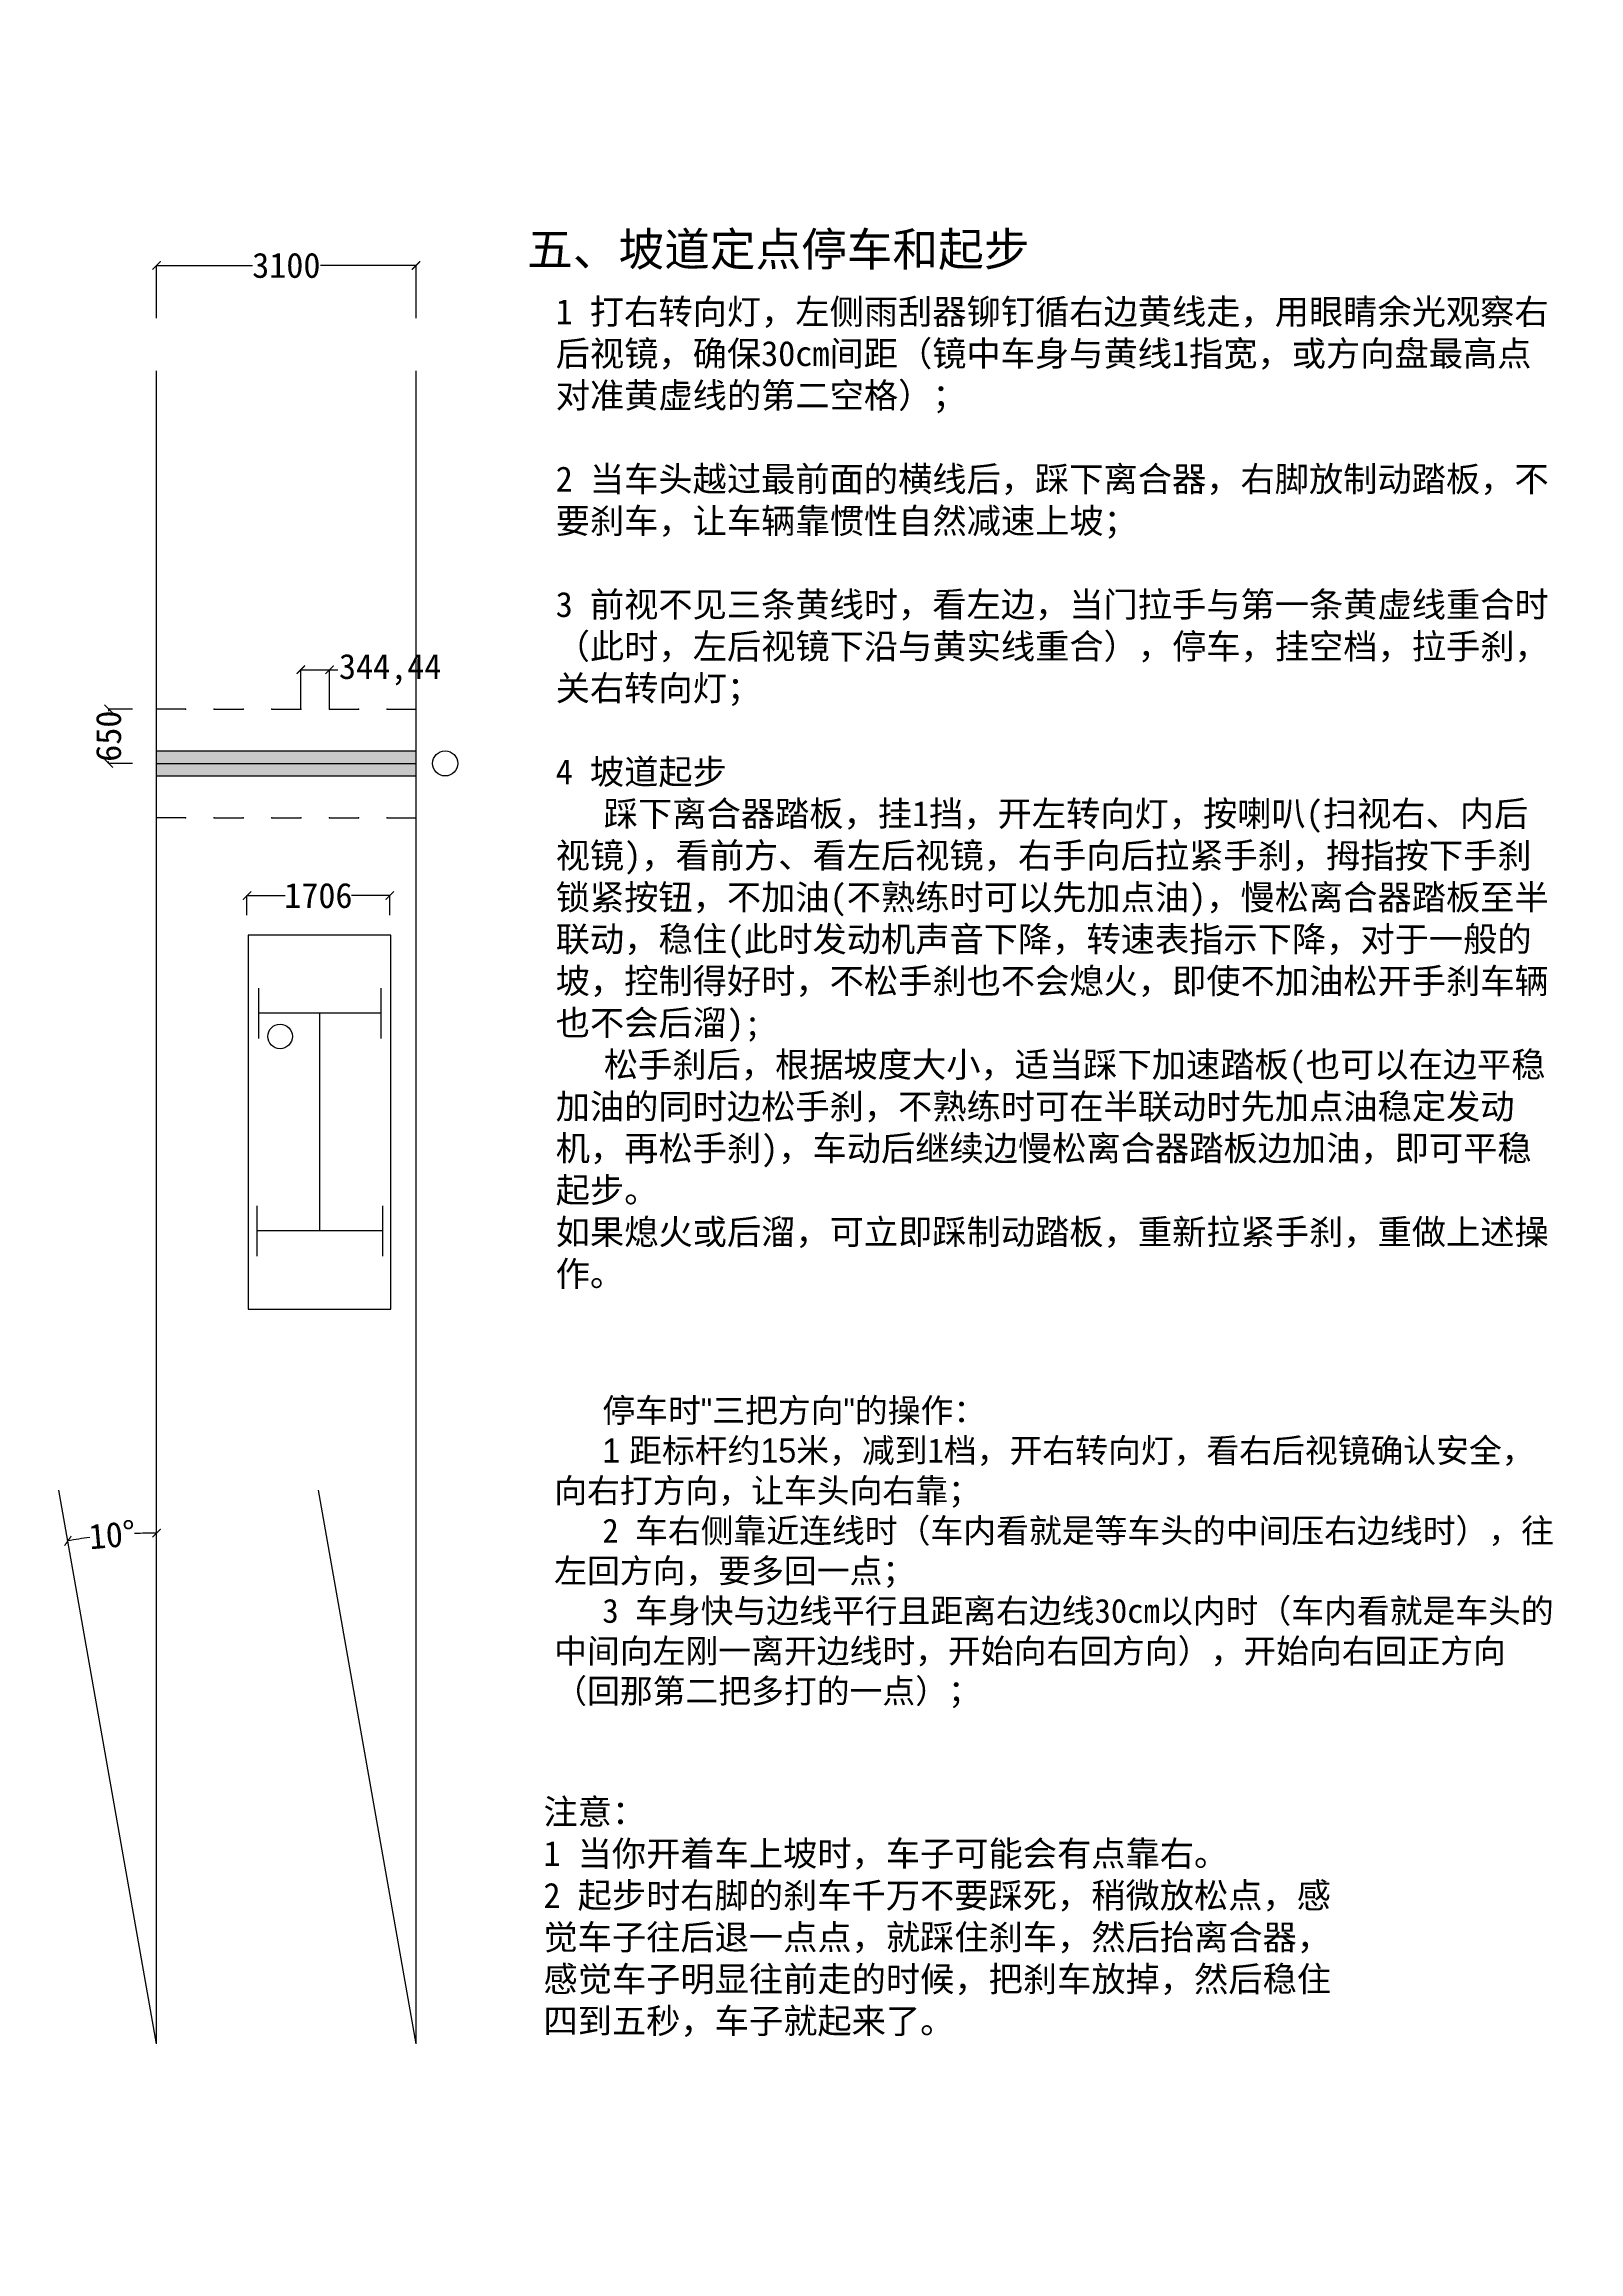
# Paper-space layout '布局1' of a CAD drawing. Header units: millimetres. Extents: x 1 to 198, y 0 to 285.
# The model-space entities are those that its viewports show. They can reach past a viewport. Long polylines and large blocks are cut down to what shows.
import ezdxf

# ---------------------------------------------------------------- set-up
doc = ezdxf.new("R2010")
doc.units = ezdxf.units.MM
doc.header["$LTSCALE"] = 70
doc.linetypes.add('ACAD_ISO02W100', pattern=[15, 12, -3])
doc.layers.get('Defpoints').off()
doc.styles.get("Standard").update_dxf_attribs({"font": '', "height": 300})
doc.styles.get('Standard').set_extended_font_data('SimSun')
doc.dimstyles.new('ISO-25', dxfattribs={"dimtxt": 2.5, "dimasz": 100, "dimexe": 1.25, "dimexo": 0.625, "dimtad": 0, "dimtxsty": 'Standard', "dimblk": 'ARCHTICK', "dimcen": 2.5, "dimadec": 0, "dimazin": 0, "dimtfac": 1, "dimtmove": 0, "dimatfit": 3, "dimfxl": 1, "dimarcsym": 0})

# ---------------------------------------------------------------- blocks, each defined once
blk = doc.blocks.new('_ArchTick')
at = {"color": 0, "linetype": 'ByBlock', "const_width": 0.15}
blk.add_lwpolyline([(-0.5, -0.5), (0.5, 0.5)], dxfattribs=at)
blk = doc.blocks.new('*D4')
at = {"color": 0, "lineweight": -2}
for p, q in [((22063, 33670), (22063, 34300)), ((22063, 34299), (23207, 34299)), ((25163, 34299), (24020, 34299)), ((25163, 33670), (25163, 34300))]:
    blk.add_line(p, q, dxfattribs=at)
at = {"color": 0, "lineweight": -2, "xscale": 100, "yscale": 100, "zscale": 100, "rotation": 180}
blk.add_blockref('_ArchTick', (22063, 34299), dxfattribs=at)
at = {"color": 0, "lineweight": -2, "xscale": 100, "yscale": 100, "zscale": 100}
blk.add_blockref('_ArchTick', (25163, 34299), dxfattribs=at)
at = {"color": 0, "insert": (23613, 34299), "char_height": 300, "attachment_point": 5}
blk.add_mtext('3100', dxfattribs=at)
blk = doc.blocks.new('*D5')
at = {"color": 0, "lineweight": -2}
for p, q in [((21775, 28996), (21489, 28996)), ((21490, 28996), (21490, 28972)), ((21775, 28346), (21489, 28346)), ((21490, 28346), (21490, 28369))]:
    blk.add_line(p, q, dxfattribs=at)
at = {"color": 0, "lineweight": -2, "xscale": 100, "yscale": 100, "zscale": 100}
for p, rotation in [((21490, 28996), 90), ((21490, 28346), 270)]:
    blk.add_blockref('_ArchTick', p, dxfattribs=dict(at, rotation=rotation))
at = {"color": 0, "insert": (21490, 28671), "char_height": 300, "attachment_point": 5, "rotation": 90}
blk.add_mtext('650', dxfattribs=at)
blk = doc.blocks.new('*D6')
at = {"color": 0, "lineweight": -2}
for start, end in [(97.5232, 100), (90, 92.4768)]:
    blk.add_arc((22063, 13038), 6105, start, end, dxfattribs=at)
at = {"color": 0, "lineweight": -2, "xscale": 100, "yscale": 100, "zscale": 100, "rotation": 190.0000000000001}
blk.add_blockref('_ArchTick', (21003, 19050), dxfattribs=at)
at = {"color": 0, "lineweight": -2, "xscale": 100, "yscale": 100, "zscale": 100}
blk.add_blockref('_ArchTick', (22063, 19143), dxfattribs=at)
at = {"color": 0, "insert": (21531, 19120), "char_height": 300, "attachment_point": 5, "rotation": 5}
blk.add_mtext('10°', dxfattribs=at)
blk = doc.blocks.new('car')
for p, q in [((-1001, 750), (-1602, 750)), ((-1302, -750), (-1302, 750)), ((1602, 730), (1001, 730)), ((1302, -730), (1302, 730)), ((1302, 0), (-1302, 0)), ((-1001, -750), (-1602, -750)), ((1602, -730), (1001, -730))]:
    blk.add_line(p, q)
blk.add_lwpolyline([(-2236, 853), (-2236, -853), (2236, -853), (2236, 853)], close=True)
blk.add_circle((1024, 472), 147)
blk = doc.blocks.new('*D8')
at = {"color": 0, "lineweight": -2}
for p, q in [((23786, 28996), (23786, 29467)), ((23786, 29466), (24130, 29466)), ((24130, 28996), (24130, 29467)), ((24130, 29466), (24230, 29466))]:
    blk.add_line(p, q, dxfattribs=at)
at = {"color": 0, "lineweight": -2, "xscale": 100, "yscale": 100, "zscale": 100, "rotation": 180}
blk.add_blockref('_ArchTick', (23786, 29466), dxfattribs=at)
at = {"color": 0, "lineweight": -2, "xscale": 100, "yscale": 100, "zscale": 100}
blk.add_blockref('_ArchTick', (24130, 29466), dxfattribs=at)
at = {"color": 0, "insert": (24854, 29466), "char_height": 300, "attachment_point": 5}
blk.add_mtext('344,44', dxfattribs=at)
blk = doc.blocks.new('*D9')
at = {"color": 0, "lineweight": -2}
for p, q in [((23143, 26531), (23143, 26766)), ((23143, 26765), (23601, 26765)), ((24849, 26765), (24390, 26765)), ((24849, 26531), (24849, 26766))]:
    blk.add_line(p, q, dxfattribs=at)
at = {"color": 0, "lineweight": -2, "xscale": 100, "yscale": 100, "zscale": 100, "rotation": 180}
blk.add_blockref('_ArchTick', (23143, 26765), dxfattribs=at)
at = {"color": 0, "lineweight": -2, "xscale": 100, "yscale": 100, "zscale": 100}
blk.add_blockref('_ArchTick', (24849, 26765), dxfattribs=at)
at = {"color": 0, "insert": (23996, 26765), "char_height": 300, "attachment_point": 5}
blk.add_mtext('1706', dxfattribs=at)

msp = doc.modelspace()

# ---------------------------------------------------------------- hatches: boundary and pattern name
h = msp.add_hatch(color=2)
h.paths.add_polyline_path([(25163.417, 28495.696), (22063.417, 28495.696), (22063.417, 28345.696), (25163.417, 28345.696)])
h.paths.add_polyline_path([(25163.417, 28345.696), (22063.417, 28345.696), (22063.417, 28195.696), (25163.417, 28195.696)])

# ---------------------------------------------------------------- linework, layer by layer
for p, q in [((22063.417, 13037.544), (22063.417, 33037.544)), ((22063.417, 13037.544), (22063.417, 33037.544)), ((25163.417, 13037.544), (25163.417, 33037.544)), ((22063.417, 15812.48), (22063.417, 30250.025)), ((22407.861, 28995.696), (22063.417, 28995.696)), ((22752.306, 28995.696), (23096.75, 28995.696)), ((23441.195, 28995.696), (23785.639, 28995.696)), ((24130.084, 28995.696), (24474.528, 28995.696)), ((24818.973, 28995.696), (25163.417, 28995.696)), ((22063.417, 28495.696), (25163.417, 28495.696)), ((22063.417, 28195.696), (25163.417, 28195.696)), ((22407.861, 27695.696), (22063.417, 27695.696)), ((22752.306, 27695.696), (23096.75, 27695.696)), ((23441.195, 27695.696), (23785.639, 27695.696)), ((24130.084, 27695.696), (24474.528, 27695.696)), ((24818.973, 27695.696), (25163.417, 27695.696))]:
    msp.add_line(p, q)
at = {"color": 2}
msp.add_line((22063.417, 28345.696), (25163.417, 28345.696), dxfattribs=at)
at = {"linetype": 'ACAD_ISO02W100'}
for p, q in [((22063.417, 13037.544), (20896.345, 19656.338)), ((25163.417, 13037.544), (23996.345, 19656.338))]:
    msp.add_line(p, q, dxfattribs=at)
msp.add_circle((25511.082, 28345.696), 150)
for p in [(22407.861, 28995.696), (22752.306, 28995.696), (23096.75, 28995.696), (23441.195, 28995.696), (23785.639, 28995.696), (24130.084, 28995.696), (24474.528, 28995.696), (24818.973, 28995.696), (22407.861, 27695.696), (22752.306, 27695.696), (23096.75, 27695.696), (23441.195, 27695.696), (23785.639, 27695.696), (24130.084, 27695.696), (24474.528, 27695.696), (24818.973, 27695.696)]:
    msp.add_point(p)

# ---------------------------------------------------------------- block references
at = {"rotation": 90}
msp.add_blockref('car', (24010.417, 24057.033), dxfattribs=at)

# ---------------------------------------------------------------- texts
at = {"attachment_point": 1}
for s, insert, char_height, width in [('五、坡道定点停车和起步', (26491.449, 34692.859), 400, 7239.69346), ('1 打右转向灯，左侧雨刮器铆钉循右边黄线走，用眼睛余光观察右后视镜，确保30cm间距（镜中车身与黄线1指宽，或方向盘最高点对准黄虚线的第二空格）；\\P\\P2 当车头越过最前面的横线后，踩下离合器，右脚放制动踏板，不要刹车，让车辆靠惯性自然减速上坡；\\P\\P3 前视不见三条黄线时，看左边，当门拉手与第一条黄虚线重合时（此时，左后视镜下沿与黄实线重合），{\\fSimSun|b1|i0|c134|p2;\\C5;停车}，挂空档，拉手刹，关右转向灯；\\P\\P4 坡道起步\\P\\pi575;踩下离合器踏板，挂1挡，开左转向灯，按喇叭(扫视右、内后视镜)，看前方、看左后视镜，右手向后拉紧手刹，拇指按下手刹锁紧按钮，不加油(不熟练时可以先加点油)，慢松离合器踏板至半联动，稳住(此时发动机声音下降，转速表指示下降，对于一般的坡，控制得好时，不松手刹也不会熄火，即使不加油松开手刹车辆也不会后溜);\\P松手刹后，根据坡度大小，适当踩下加速踏板(也可以在边平稳加油的同时边松手刹，不熟练时可在半联动时先加点油稳定发动机，再松手刹)，车动后继续边慢松离合器踏板边加油，即可平稳起步。\\P\\pi0;如果熄火或后溜，可立即踩制动踏板，重新拉紧手刹，重做上述操作。', (26831.838, 33896.856), 300, 11859.99676), ('\\pi575;{\\H0.9583x;停车时\\fËÎÌå|b0|i0|c134|p0;"\\fSimSun|b0|i0|c134|p2;三把方向\\fËÎÌå|b0|i0|c134|p0;"\\fSimSun|b0|i0|c134|p2;的操作：\\fËÎÌå|b0|i0|c134|p0;\\P1 \\fSimSun|b0|i0|c134|p2;距标杆约\\fËÎÌå|b0|i0|c134|p0;15\\fSimSun|b0|i0|c134|p2;米，减到1档，开右转向灯，看右后视镜确认安全，向右打方向，让车头向右靠；\\P2 车右侧靠近连线时（车内看就是等车头的中间压右边线时），往左回方向，要多回一点；\\P3 车身快与边线平行且距离右边线30cm以内时（车内看就是车头的中间向左刚一离开边线时，开始向右回方向），开始向右回正方向（回那第二把多打的一点）；}', (26814.161, 20753.812), 300, 11935.62293), ('注意：\\P1 当你开着车上坡时，车子可能会有点靠右。\\P2 起步时右脚的刹车千万不要踩死，稍微放松点，感觉车子往后退一点点，就踩住刹车，然后抬离合器，感觉车子明显往前走的时候，把刹车放掉，然后稳住四到五秒，车子就起来了。', (26685.361, 15961.979), 300, 9520.05425)]:
    msp.add_mtext(s, dxfattribs=dict(at, insert=insert, char_height=char_height, width=width))

# ---------------------------------------------------------------- dimensions: what is measured, and where the dimension line sits
for base, p1, p2, picture, middle in [((22063.417, 34299.126), (25163.417, 33669.272), (22063.417, 33669.272), '*D4', (23613.417, 34299.126)), ((24130.0836, 29466.1954), (23785.6392, 28995.6958), (24130.0836, 28995.6958), '*D8', (24854.1723, 29466.1954)), ((23142.737, 26764.753), (24848.737, 26530.08), (23142.737, 26530.08), '*D9', (23995.737, 26764.753))]:
    dim = msp.add_linear_dim(base=base, p1=p1, p2=p2, dimstyle='ISO-25')
    dim.commit()
    dim.dimension.update_dxf_attribs({"geometry": picture, "text_midpoint": middle})
dim = msp.add_angular_dim_2l(base=(21708.422, 19132.577), line1=((22063.417, 13037.544), (20896.345, 19656.338)), line2=((22063.417, 13037.544), (22063.417, 33037.544)), dimstyle='ISO-25')
dim.commit()
dim.dimension.update_dxf_attribs({"geometry": '*D6', "text_midpoint": (21531.3, 19119.673)})
dim = msp.add_linear_dim(base=(21490.226, 28995.696), p1=(21775.884, 28345.696), p2=(21775.884, 28995.696), angle=90, dimstyle='ISO-25')
dim.commit()
dim.dimension.update_dxf_attribs({"geometry": '*D5', "text_midpoint": (21490.226, 28670.696)})

psp = doc.layouts.new('布局1')

# ---------------------------------------------------------------- viewports
at = {"layer": 'Defpoints'}
psp.add_viewport(center=(99.52, 142.35), size=(197.64, 284.475), view_center_point=(29888.538, 23747.251), view_height=26395.8451, dxfattribs=at)

doc.saveas('drawing.dxf')
